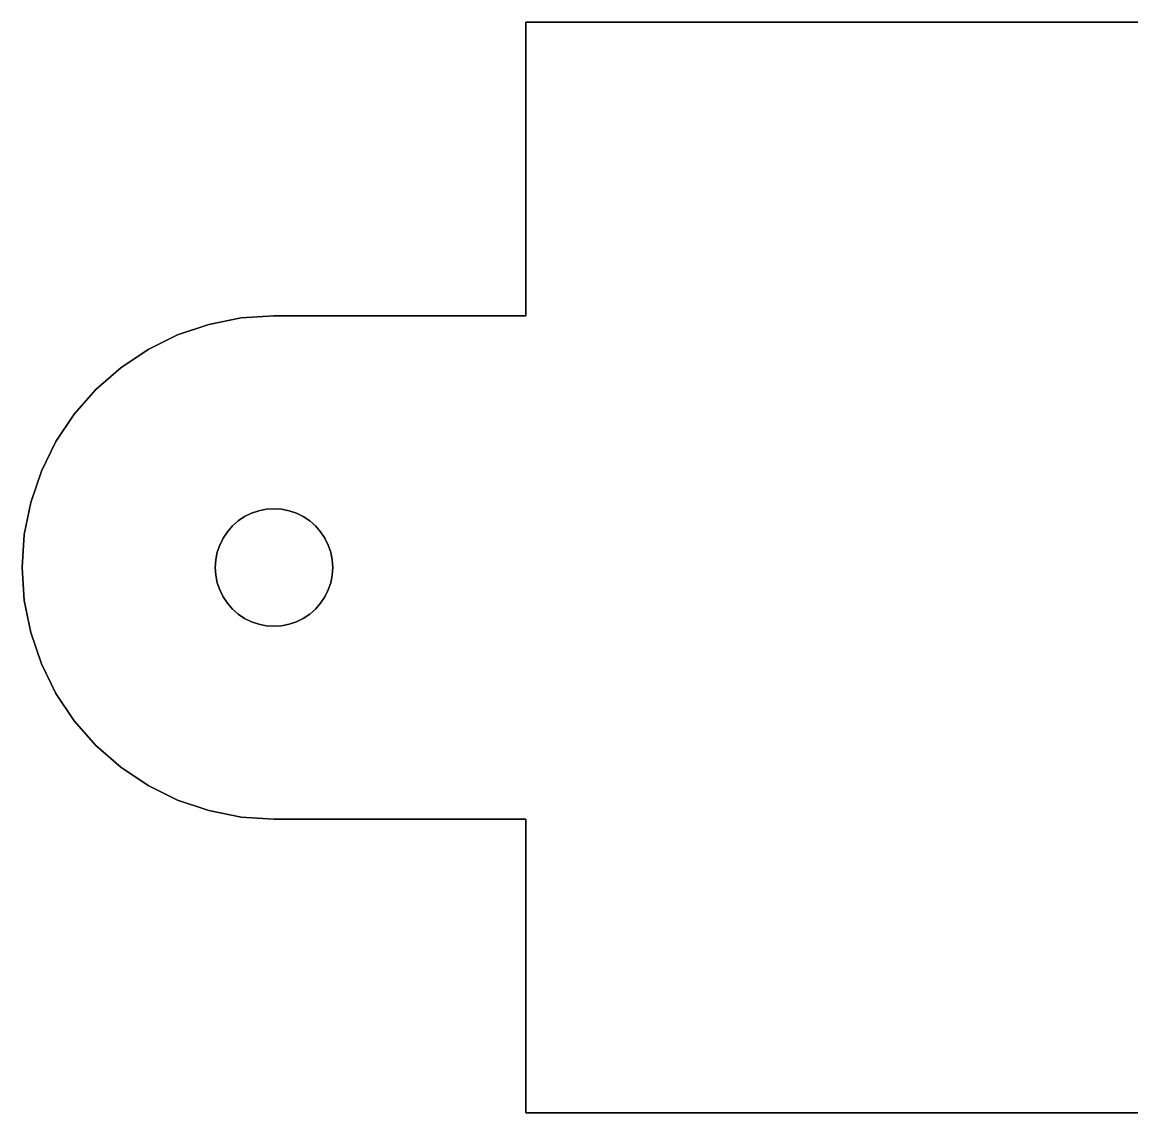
# Model space of a CAD drawing. Header units: millimetres. Extents: x -53 to 53, y 0 to 44.
# Drawn here: x -53 to -26.56, y 0 to 26 of the extents above; entities that cross this region are included whole.
import ezdxf

# ---------------------------------------------------------------- set-up
doc = ezdxf.new("R2010")
doc.units = ezdxf.units.MM
doc.layers.add('SOPORTE_DIPOLO', color=4, linetype='Continuous')

msp = doc.modelspace()

# ---------------------------------------------------------------- linework, layer by layer
at = {"layer": 'SOPORTE_DIPOLO'}
for points, invisible_edges in [([(-21.7, 24), (-41, 26), (-9, 26)], 13), ([(-41, 26), (-21.7, 24), (-41, 19)], 7), ([(-41, 19, 4), (-21.7, 24, 4), (-41, 26, 4)], 7), ([(-41, 26, 4), (-21.7, 24, 4), (-9, 26, 4)], 7), ([(-41, 19), (-41, 26, 4), (-41, 26)], 5), ([(-41, 26, 4), (-41, 19), (-41, 19, 4)], 5), ([(-9, 26), (-41, 26, 4), (-9, 26, 4)], 5), ([(-41, 26, 4), (-9, 26), (-41, 26)], 5), ([(-21.7, 17), (-41, 19), (-21.7, 24)], 7), ([(-21.7, 24, 4), (-41, 19, 4), (-21.7, 17, 4)], 7), ([(-48.553, 18.796), (-49.296, 18.543, 4), (-48.553, 18.796, 4)], 13), ([(-49.296, 18.543, 4), (-48.553, 18.796), (-49.296, 18.543)], 13), ([(-47.536, 14.293), (-49.296, 18.543), (-48.553, 18.796)], 13), ([(-49.296, 18.543, 4), (-47.536, 14.293, 4), (-48.553, 18.796, 4)], 7), ([(-47.362, 14.352), (-48.553, 18.796), (-47.783, 18.949)], 13), ([(-47.783, 18.949), (-48.553, 18.796, 4), (-47.783, 18.949, 4)], 13), ([(-48.553, 18.796, 4), (-47.783, 18.949), (-48.553, 18.796)], 13), ([(-48.553, 18.796, 4), (-47.362, 14.352, 4), (-47.783, 18.949, 4)], 7), ([(-48.553, 18.796), (-47.362, 14.352), (-47.536, 14.293)], 13), ([(-47.362, 14.352, 4), (-48.553, 18.796, 4), (-47.536, 14.293, 4)], 7), ([(-47.183, 14.388), (-47.783, 18.949), (-47, 19)], 13), ([(-47, 19), (-47.783, 18.949, 4), (-47, 19, 4)], 13), ([(-47.783, 18.949, 4), (-47, 19), (-47.783, 18.949)], 13), ([(-47.783, 18.949, 4), (-47.183, 14.388, 4), (-47, 19, 4)], 7), ([(-47.783, 18.949), (-47.183, 14.388), (-47.362, 14.352)], 13), ([(-47.183, 14.388, 4), (-47.783, 18.949, 4), (-47.362, 14.352, 4)], 7), ([(-47.183, 14.388), (-47, 19), (-47, 14.4)], 7), ([(-47, 19, 4), (-47.183, 14.388, 4), (-47, 14.4, 4)], 13), ([(-41, 19), (-47, 19, 4), (-41, 19, 4)], 5), ([(-47, 19, 4), (-41, 19), (-47, 19)], 13), ([(-47, 19), (-46.148, 14.111), (-46.3, 14.212)], 13), ([(-47, 19), (-46.3, 14.212), (-46.464, 14.293)], 13), ([(-47, 19), (-46.464, 14.293), (-46.638, 14.352)], 13), ([(-47, 19), (-46.638, 14.352), (-46.817, 14.388)], 13), ([(-47, 19), (-46.817, 14.388), (-47, 14.4)], 13), ([(-46.148, 14.111), (-47, 19), (-41, 19)], 13), ([(-47, 19, 4), (-46.148, 14.111, 4), (-41, 19, 4)], 7), ([(-46.148, 14.111, 4), (-47, 19, 4), (-46.3, 14.212, 4)], 7), ([(-46.3, 14.212, 4), (-47, 19, 4), (-46.464, 14.293, 4)], 7), ([(-46.464, 14.293, 4), (-47, 19, 4), (-46.638, 14.352, 4)], 7), ([(-46.638, 14.352, 4), (-47, 19, 4), (-46.817, 14.388, 4)], 7), ([(-47, 19, 4), (-47, 14.4, 4), (-46.817, 14.388, 4)], 13), ([(-46.148, 14.111), (-41, 19), (-46.01, 13.99)], 7), ([(-41, 19, 4), (-46.148, 14.111, 4), (-46.01, 13.99, 4)], 13), ([(-46.01, 13.99), (-41, 19), (-45.889, 13.852)], 7), ([(-41, 19, 4), (-46.01, 13.99, 4), (-45.889, 13.852, 4)], 13), ([(-45.889, 13.852), (-41, 19), (-45.788, 13.7)], 7), ([(-41, 19, 4), (-45.889, 13.852, 4), (-45.788, 13.7, 4)], 13), ([(-45.788, 13.7), (-41, 19), (-45.707, 13.536)], 7), ([(-41, 19, 4), (-45.788, 13.7, 4), (-45.707, 13.536, 4)], 13), ([(-45.707, 13.536), (-41, 19), (-45.648, 13.362)], 7), ([(-41, 19, 4), (-45.707, 13.536, 4), (-45.648, 13.362, 4)], 13), ([(-45.648, 13.362), (-41, 19), (-45.612, 13.183)], 7), ([(-41, 19, 4), (-45.648, 13.362, 4), (-45.612, 13.183, 4)], 13), ([(-45.612, 13.183), (-41, 19), (-45.6, 13)], 7), ([(-41, 19, 4), (-45.612, 13.183, 4), (-45.6, 13, 4)], 13), ([(-41, 7), (-45.6, 13), (-41, 19)], 15), ([(-41, 19, 4), (-45.6, 13, 4), (-41, 7, 4)], 15), ([(-41, 19), (-21.7, 17), (-41, 7)], 15), ([(-41, 7, 4), (-21.7, 17, 4), (-41, 19, 4)], 15), ([(-49.296, 18.543), (-50, 18.196, 4), (-49.296, 18.543, 4)], 13), ([(-50, 18.196, 4), (-49.296, 18.543), (-50, 18.196)], 13), ([(-47.7, 14.212), (-50, 18.196), (-49.296, 18.543)], 13), ([(-50, 18.196, 4), (-47.7, 14.212, 4), (-49.296, 18.543, 4)], 7), ([(-49.296, 18.543), (-47.536, 14.293), (-47.7, 14.212)], 13), ([(-47.536, 14.293, 4), (-49.296, 18.543, 4), (-47.7, 14.212, 4)], 7), ([(-47.852, 14.111), (-50.653, 17.76), (-50, 18.196)], 13), ([(-50, 18.196), (-50.653, 17.76, 4), (-50, 18.196, 4)], 13), ([(-50.653, 17.76, 4), (-50, 18.196), (-50.653, 17.76)], 13), ([(-50.653, 17.76, 4), (-47.852, 14.111, 4), (-50, 18.196, 4)], 7), ([(-50, 18.196), (-47.7, 14.212), (-47.852, 14.111)], 13), ([(-47.7, 14.212, 4), (-50, 18.196, 4), (-47.852, 14.111, 4)], 7), ([(-50.653, 17.76), (-51.243, 17.243, 4), (-50.653, 17.76, 4)], 13), ([(-51.243, 17.243, 4), (-50.653, 17.76), (-51.243, 17.243)], 13), ([(-47.99, 13.99), (-51.243, 17.243), (-50.653, 17.76)], 13), ([(-51.243, 17.243, 4), (-47.99, 13.99, 4), (-50.653, 17.76, 4)], 7), ([(-50.653, 17.76), (-47.852, 14.111), (-47.99, 13.99)], 13), ([(-47.852, 14.111, 4), (-50.653, 17.76, 4), (-47.99, 13.99, 4)], 7), ([(-51.76, 16.653), (-51.243, 17.243, 4), (-51.243, 17.243)], 7), ([(-51.243, 17.243, 4), (-51.76, 16.653), (-51.76, 16.653, 4)], 7), ([(-48.111, 13.852), (-51.76, 16.653), (-51.243, 17.243)], 13), ([(-51.76, 16.653, 4), (-48.111, 13.852, 4), (-51.243, 17.243, 4)], 7), ([(-51.243, 17.243), (-47.99, 13.99), (-48.111, 13.852)], 13), ([(-47.99, 13.99, 4), (-51.243, 17.243, 4), (-48.111, 13.852, 4)], 7), ([(-41, 7), (-21.7, 17), (-41, 0)], 7), ([(-41, 0), (-21.7, 17), (-8.118, 0)], 7), ([(-21.7, 17, 4), (-41, 7, 4), (-19, 0, 4)], 15), ([(-48.212, 13.7), (-52.196, 16), (-51.76, 16.653)], 13), ([(-52.196, 16), (-51.76, 16.653, 4), (-51.76, 16.653)], 7), ([(-51.76, 16.653, 4), (-52.196, 16), (-52.196, 16, 4)], 7), ([(-52.196, 16, 4), (-48.212, 13.7, 4), (-51.76, 16.653, 4)], 7), ([(-51.76, 16.653), (-48.111, 13.852), (-48.212, 13.7)], 13), ([(-48.111, 13.852, 4), (-51.76, 16.653, 4), (-48.212, 13.7, 4)], 7), ([(-52.543, 15.296), (-52.196, 16, 4), (-52.196, 16)], 7), ([(-52.196, 16, 4), (-52.543, 15.296), (-52.543, 15.296, 4)], 7), ([(-48.293, 13.536), (-52.543, 15.296), (-52.196, 16)], 13), ([(-52.543, 15.296, 4), (-48.293, 13.536, 4), (-52.196, 16, 4)], 7), ([(-52.196, 16), (-48.212, 13.7), (-48.293, 13.536)], 13), ([(-48.212, 13.7, 4), (-52.196, 16, 4), (-48.293, 13.536, 4)], 7), ([(-48.352, 13.362), (-52.796, 14.553), (-52.543, 15.296)], 13), ([(-52.796, 14.553), (-52.543, 15.296, 4), (-52.543, 15.296)], 7), ([(-52.543, 15.296, 4), (-52.796, 14.553), (-52.796, 14.553, 4)], 7), ([(-52.796, 14.553, 4), (-48.352, 13.362, 4), (-52.543, 15.296, 4)], 7), ([(-52.543, 15.296), (-48.293, 13.536), (-48.352, 13.362)], 13), ([(-48.293, 13.536, 4), (-52.543, 15.296, 4), (-48.352, 13.362, 4)], 7), ([(-52.949, 13.783), (-52.796, 14.553, 4), (-52.796, 14.553)], 7), ([(-52.796, 14.553, 4), (-52.949, 13.783), (-52.949, 13.783, 4)], 7), ([(-48.388, 13.183), (-52.949, 13.783), (-52.796, 14.553)], 13), ([(-52.949, 13.783, 4), (-48.388, 13.183, 4), (-52.796, 14.553, 4)], 7), ([(-52.796, 14.553), (-48.352, 13.362), (-48.388, 13.183)], 13), ([(-48.352, 13.362, 4), (-52.796, 14.553, 4), (-48.388, 13.183, 4)], 7), ([(-47.7, 14.212), (-47.536, 14.293, 4), (-47.7, 14.212, 4)], 13), ([(-47.536, 14.293, 4), (-47.7, 14.212), (-47.536, 14.293)], 13), ([(-47.536, 14.293), (-47.362, 14.352, 4), (-47.536, 14.293, 4)], 13), ([(-47.362, 14.352, 4), (-47.536, 14.293), (-47.362, 14.352)], 13), ([(-47.362, 14.352), (-47.183, 14.388, 4), (-47.362, 14.352, 4)], 13), ([(-47.183, 14.388, 4), (-47.362, 14.352), (-47.183, 14.388)], 13), ([(-47.183, 14.388), (-47, 14.4, 4), (-47.183, 14.388, 4)], 13), ([(-47, 14.4, 4), (-47.183, 14.388), (-47, 14.4)], 13), ([(-47, 14.4), (-46.817, 14.388, 4), (-47, 14.4, 4)], 13), ([(-46.817, 14.388, 4), (-47, 14.4), (-46.817, 14.388)], 13), ([(-46.817, 14.388), (-46.638, 14.352, 4), (-46.817, 14.388, 4)], 13), ([(-46.638, 14.352, 4), (-46.817, 14.388), (-46.638, 14.352)], 13), ([(-46.638, 14.352), (-46.464, 14.293, 4), (-46.638, 14.352, 4)], 13), ([(-46.464, 14.293, 4), (-46.638, 14.352), (-46.464, 14.293)], 13), ([(-46.464, 14.293), (-46.3, 14.212, 4), (-46.464, 14.293, 4)], 13), ([(-46.3, 14.212, 4), (-46.464, 14.293), (-46.3, 14.212)], 13), ([(-47.99, 13.99), (-47.852, 14.111, 4), (-47.99, 13.99, 4)], 13), ([(-47.852, 14.111, 4), (-47.99, 13.99), (-47.852, 14.111)], 13), ([(-47.852, 14.111), (-47.7, 14.212, 4), (-47.852, 14.111, 4)], 13), ([(-47.7, 14.212, 4), (-47.852, 14.111), (-47.7, 14.212)], 13), ([(-46.3, 14.212), (-46.148, 14.111, 4), (-46.3, 14.212, 4)], 13), ([(-46.148, 14.111, 4), (-46.3, 14.212), (-46.148, 14.111)], 13), ([(-46.148, 14.111), (-46.01, 13.99, 4), (-46.148, 14.111, 4)], 13), ([(-46.01, 13.99, 4), (-46.148, 14.111), (-46.01, 13.99)], 13), ([(-53, 13), (-52.949, 13.783, 4), (-52.949, 13.783)], 7), ([(-52.949, 13.783, 4), (-53, 13), (-53, 13, 4)], 7), ([(-48.4, 13), (-53, 13), (-52.949, 13.783)], 13), ([(-53, 13, 4), (-48.4, 13, 4), (-52.949, 13.783, 4)], 7), ([(-52.949, 13.783), (-48.388, 13.183), (-48.4, 13)], 13), ([(-48.388, 13.183, 4), (-52.949, 13.783, 4), (-48.4, 13, 4)], 7), ([(-48.212, 13.7, 4), (-48.111, 13.852), (-48.111, 13.852, 4)], 7), ([(-48.111, 13.852), (-48.212, 13.7, 4), (-48.212, 13.7)], 7), ([(-48.111, 13.852, 4), (-47.99, 13.99), (-47.99, 13.99, 4)], 7), ([(-47.99, 13.99), (-48.111, 13.852, 4), (-48.111, 13.852)], 7), ([(-45.889, 13.852), (-46.01, 13.99, 4), (-46.01, 13.99)], 7), ([(-46.01, 13.99, 4), (-45.889, 13.852), (-45.889, 13.852, 4)], 7), ([(-45.788, 13.7), (-45.889, 13.852, 4), (-45.889, 13.852)], 7), ([(-45.889, 13.852, 4), (-45.788, 13.7), (-45.788, 13.7, 4)], 7), ([(-48.352, 13.362, 4), (-48.293, 13.536), (-48.293, 13.536, 4)], 7), ([(-48.293, 13.536), (-48.352, 13.362, 4), (-48.352, 13.362)], 7), ([(-48.293, 13.536, 4), (-48.212, 13.7), (-48.212, 13.7, 4)], 7), ([(-48.212, 13.7), (-48.293, 13.536, 4), (-48.293, 13.536)], 7), ([(-45.707, 13.536), (-45.788, 13.7, 4), (-45.788, 13.7)], 7), ([(-45.788, 13.7, 4), (-45.707, 13.536), (-45.707, 13.536, 4)], 7), ([(-45.648, 13.362), (-45.707, 13.536, 4), (-45.707, 13.536)], 7), ([(-45.707, 13.536, 4), (-45.648, 13.362), (-45.648, 13.362, 4)], 7), ([(-48.388, 13.183, 4), (-48.352, 13.362), (-48.352, 13.362, 4)], 7), ([(-48.352, 13.362), (-48.388, 13.183, 4), (-48.388, 13.183)], 7), ([(-45.612, 13.183), (-45.648, 13.362, 4), (-45.648, 13.362)], 7), ([(-45.648, 13.362, 4), (-45.612, 13.183), (-45.612, 13.183, 4)], 7), ([(-52.949, 12.217), (-53, 13, 4), (-53, 13)], 7), ([(-53, 13, 4), (-52.949, 12.217), (-52.949, 12.217, 4)], 7), ([(-53, 13), (-48.4, 13), (-52.949, 12.217)], 7), ([(-48.4, 13, 4), (-53, 13, 4), (-52.949, 12.217, 4)], 13), ([(-48.388, 12.817), (-52.949, 12.217), (-48.4, 13)], 7), ([(-52.949, 12.217, 4), (-48.388, 12.817, 4), (-48.4, 13, 4)], 13), ([(-48.4, 13, 4), (-48.388, 13.183), (-48.388, 13.183, 4)], 7), ([(-48.388, 13.183), (-48.4, 13, 4), (-48.4, 13)], 7), ([(-48.388, 12.817, 4), (-48.4, 13), (-48.4, 13, 4)], 7), ([(-48.4, 13), (-48.388, 12.817, 4), (-48.388, 12.817)], 7), ([(-45.6, 13), (-45.612, 13.183, 4), (-45.612, 13.183)], 7), ([(-45.612, 13.183, 4), (-45.6, 13), (-45.6, 13, 4)], 7), ([(-41, 7), (-45.612, 12.817), (-45.6, 13)], 13), ([(-45.612, 12.817, 4), (-41, 7, 4), (-45.6, 13, 4)], 7), ([(-45.612, 12.817), (-45.6, 13, 4), (-45.6, 13)], 7), ([(-45.6, 13, 4), (-45.612, 12.817), (-45.612, 12.817, 4)], 7), ([(-52.949, 12.217), (-48.388, 12.817), (-52.796, 11.447)], 7), ([(-48.388, 12.817, 4), (-52.949, 12.217, 4), (-52.796, 11.447, 4)], 13), ([(-48.352, 12.638), (-52.796, 11.447), (-48.388, 12.817)], 7), ([(-52.796, 11.447, 4), (-48.352, 12.638, 4), (-48.388, 12.817, 4)], 13), ([(-48.352, 12.638, 4), (-48.388, 12.817), (-48.388, 12.817, 4)], 7), ([(-48.388, 12.817), (-48.352, 12.638, 4), (-48.352, 12.638)], 7), ([(-41, 7), (-45.648, 12.638), (-45.612, 12.817)], 13), ([(-45.648, 12.638, 4), (-41, 7, 4), (-45.612, 12.817, 4)], 7), ([(-45.648, 12.638), (-45.612, 12.817, 4), (-45.612, 12.817)], 7), ([(-45.612, 12.817, 4), (-45.648, 12.638), (-45.648, 12.638, 4)], 7), ([(-52.796, 11.447), (-48.352, 12.638), (-52.543, 10.704)], 7), ([(-48.352, 12.638, 4), (-52.796, 11.447, 4), (-52.543, 10.704, 4)], 13), ([(-48.293, 12.464), (-52.543, 10.704), (-48.352, 12.638)], 7), ([(-52.543, 10.704, 4), (-48.293, 12.464, 4), (-48.352, 12.638, 4)], 13), ([(-52.543, 10.704), (-48.293, 12.464), (-52.196, 10)], 7), ([(-48.293, 12.464, 4), (-52.543, 10.704, 4), (-52.196, 10, 4)], 13), ([(-48.212, 12.3), (-52.196, 10), (-48.293, 12.464)], 7), ([(-52.196, 10, 4), (-48.212, 12.3, 4), (-48.293, 12.464, 4)], 13), ([(-48.293, 12.464, 4), (-48.352, 12.638), (-48.352, 12.638, 4)], 7), ([(-48.352, 12.638), (-48.293, 12.464, 4), (-48.293, 12.464)], 7), ([(-48.212, 12.3, 4), (-48.293, 12.464), (-48.293, 12.464, 4)], 7), ([(-48.293, 12.464), (-48.212, 12.3, 4), (-48.212, 12.3)], 7), ([(-41, 7), (-45.788, 12.3), (-45.707, 12.464)], 13), ([(-45.788, 12.3, 4), (-41, 7, 4), (-45.707, 12.464, 4)], 7), ([(-45.788, 12.3), (-45.707, 12.464, 4), (-45.707, 12.464)], 7), ([(-45.707, 12.464, 4), (-45.788, 12.3), (-45.788, 12.3, 4)], 7), ([(-41, 7), (-45.707, 12.464), (-45.648, 12.638)], 13), ([(-45.707, 12.464, 4), (-41, 7, 4), (-45.648, 12.638, 4)], 7), ([(-45.707, 12.464), (-45.648, 12.638, 4), (-45.648, 12.638)], 7), ([(-45.648, 12.638, 4), (-45.707, 12.464), (-45.707, 12.464, 4)], 7), ([(-52.796, 11.447), (-52.949, 12.217, 4), (-52.949, 12.217)], 7), ([(-52.949, 12.217, 4), (-52.796, 11.447), (-52.796, 11.447, 4)], 7), ([(-52.196, 10), (-48.212, 12.3), (-51.76, 9.347)], 7), ([(-48.212, 12.3, 4), (-52.196, 10, 4), (-51.76, 9.347, 4)], 13), ([(-48.111, 12.148), (-51.76, 9.347), (-48.212, 12.3)], 7), ([(-51.76, 9.347, 4), (-48.111, 12.148, 4), (-48.212, 12.3, 4)], 13), ([(-48.111, 12.148, 4), (-48.212, 12.3), (-48.212, 12.3, 4)], 7), ([(-48.212, 12.3), (-48.111, 12.148, 4), (-48.111, 12.148)], 7), ([(-41, 7), (-45.889, 12.148), (-45.788, 12.3)], 13), ([(-45.889, 12.148, 4), (-41, 7, 4), (-45.788, 12.3, 4)], 7), ([(-45.889, 12.148), (-45.788, 12.3, 4), (-45.788, 12.3)], 7), ([(-45.788, 12.3, 4), (-45.889, 12.148), (-45.889, 12.148, 4)], 7), ([(-51.76, 9.347), (-48.111, 12.148), (-51.243, 8.757)], 7), ([(-48.111, 12.148, 4), (-51.76, 9.347, 4), (-51.243, 8.757, 4)], 13), ([(-47.99, 12.01), (-51.243, 8.757), (-48.111, 12.148)], 7), ([(-51.243, 8.757, 4), (-47.99, 12.01, 4), (-48.111, 12.148, 4)], 13), ([(-51.243, 8.757), (-47.99, 12.01), (-50.653, 8.24)], 7), ([(-47.99, 12.01, 4), (-51.243, 8.757, 4), (-50.653, 8.24, 4)], 13), ([(-47.852, 11.889), (-50.653, 8.24), (-47.99, 12.01)], 7), ([(-50.653, 8.24, 4), (-47.852, 11.889, 4), (-47.99, 12.01, 4)], 13), ([(-47.99, 12.01, 4), (-48.111, 12.148), (-48.111, 12.148, 4)], 7), ([(-48.111, 12.148), (-47.99, 12.01, 4), (-47.99, 12.01)], 7), ([(-47.852, 11.889), (-47.99, 12.01, 4), (-47.852, 11.889, 4)], 13), ([(-47.99, 12.01, 4), (-47.852, 11.889), (-47.99, 12.01)], 13), ([(-41, 7), (-46.148, 11.889), (-46.01, 12.01)], 13), ([(-46.148, 11.889, 4), (-41, 7, 4), (-46.01, 12.01, 4)], 7), ([(-46.01, 12.01), (-46.148, 11.889, 4), (-46.01, 12.01, 4)], 13), ([(-46.148, 11.889, 4), (-46.01, 12.01), (-46.148, 11.889)], 13), ([(-41, 7), (-46.01, 12.01), (-45.889, 12.148)], 13), ([(-46.01, 12.01, 4), (-41, 7, 4), (-45.889, 12.148, 4)], 7), ([(-46.01, 12.01), (-45.889, 12.148, 4), (-45.889, 12.148)], 7), ([(-45.889, 12.148, 4), (-46.01, 12.01), (-46.01, 12.01, 4)], 7), ([(-50.653, 8.24), (-47.852, 11.889), (-50, 7.804)], 7), ([(-47.852, 11.889, 4), (-50.653, 8.24, 4), (-50, 7.804, 4)], 13), ([(-47.7, 11.788), (-50, 7.804), (-47.852, 11.889)], 7), ([(-50, 7.804, 4), (-47.7, 11.788, 4), (-47.852, 11.889, 4)], 13), ([(-50, 7.804), (-47.7, 11.788), (-49.296, 7.457)], 7), ([(-47.7, 11.788, 4), (-50, 7.804, 4), (-49.296, 7.457, 4)], 13), ([(-47.536, 11.707), (-49.296, 7.457), (-47.7, 11.788)], 7), ([(-49.296, 7.457, 4), (-47.536, 11.707, 4), (-47.7, 11.788, 4)], 13), ([(-49.296, 7.457), (-47.536, 11.707), (-48.553, 7.204)], 7), ([(-47.536, 11.707, 4), (-49.296, 7.457, 4), (-48.553, 7.204, 4)], 13), ([(-47.362, 11.648), (-48.553, 7.204), (-47.536, 11.707)], 7), ([(-48.553, 7.204, 4), (-47.362, 11.648, 4), (-47.536, 11.707, 4)], 13), ([(-48.553, 7.204), (-47.362, 11.648), (-47.783, 7.051)], 7), ([(-47.362, 11.648, 4), (-48.553, 7.204, 4), (-47.783, 7.051, 4)], 13), ([(-47.7, 11.788), (-47.852, 11.889, 4), (-47.7, 11.788, 4)], 13), ([(-47.852, 11.889, 4), (-47.7, 11.788), (-47.852, 11.889)], 13), ([(-47.183, 11.612), (-47.783, 7.051), (-47.362, 11.648)], 7), ([(-47.783, 7.051, 4), (-47.183, 11.612, 4), (-47.362, 11.648, 4)], 13), ([(-47.536, 11.707), (-47.7, 11.788, 4), (-47.536, 11.707, 4)], 13), ([(-47.7, 11.788, 4), (-47.536, 11.707), (-47.7, 11.788)], 13), ([(-47.362, 11.648), (-47.536, 11.707, 4), (-47.362, 11.648, 4)], 13), ([(-47.536, 11.707, 4), (-47.362, 11.648), (-47.536, 11.707)], 13), ([(-47.183, 11.612), (-47.362, 11.648, 4), (-47.183, 11.612, 4)], 13), ([(-47.362, 11.648, 4), (-47.183, 11.612), (-47.362, 11.648)], 13), ([(-47, 7), (-46.148, 11.889), (-41, 7)], 7), ([(-46.148, 11.889), (-47, 7), (-46.3, 11.788)], 7), ([(-47, 7, 4), (-46.148, 11.889, 4), (-46.3, 11.788, 4)], 13), ([(-46.148, 11.889, 4), (-47, 7, 4), (-41, 7, 4)], 13), ([(-46.3, 11.788), (-47, 7), (-46.464, 11.707)], 7), ([(-47, 7, 4), (-46.3, 11.788, 4), (-46.464, 11.707, 4)], 13), ([(-46.464, 11.707), (-47, 7), (-46.638, 11.648)], 7), ([(-47, 7, 4), (-46.464, 11.707, 4), (-46.638, 11.648, 4)], 13), ([(-46.638, 11.648), (-47, 7), (-46.817, 11.612)], 7), ([(-47, 7, 4), (-46.638, 11.648, 4), (-46.817, 11.612, 4)], 13), ([(-46.638, 11.648), (-46.817, 11.612, 4), (-46.638, 11.648, 4)], 13), ([(-46.817, 11.612, 4), (-46.638, 11.648), (-46.817, 11.612)], 13), ([(-46.464, 11.707), (-46.638, 11.648, 4), (-46.464, 11.707, 4)], 13), ([(-46.638, 11.648, 4), (-46.464, 11.707), (-46.638, 11.648)], 13), ([(-46.3, 11.788), (-46.464, 11.707, 4), (-46.3, 11.788, 4)], 13), ([(-46.464, 11.707, 4), (-46.3, 11.788), (-46.464, 11.707)], 13), ([(-46.148, 11.889), (-46.3, 11.788, 4), (-46.148, 11.889, 4)], 13), ([(-46.3, 11.788, 4), (-46.148, 11.889), (-46.3, 11.788)], 13), ([(-52.543, 10.704), (-52.796, 11.447, 4), (-52.796, 11.447)], 7), ([(-52.796, 11.447, 4), (-52.543, 10.704), (-52.543, 10.704, 4)], 7), ([(-47.783, 7.051), (-47.183, 11.612), (-47, 7)], 7), ([(-47.183, 11.612, 4), (-47.783, 7.051, 4), (-47, 7, 4)], 13), ([(-47, 7), (-47.183, 11.612), (-47, 11.6)], 13), ([(-47.183, 11.612, 4), (-47, 7, 4), (-47, 11.6, 4)], 7), ([(-47, 11.6), (-47.183, 11.612, 4), (-47, 11.6, 4)], 13), ([(-47.183, 11.612, 4), (-47, 11.6), (-47.183, 11.612)], 13), ([(-47, 7), (-47, 11.6), (-46.817, 11.612)], 13), ([(-47, 7, 4), (-46.817, 11.612, 4), (-47, 11.6, 4)], 13), ([(-46.817, 11.612), (-47, 11.6, 4), (-46.817, 11.612, 4)], 13), ([(-47, 11.6, 4), (-46.817, 11.612), (-47, 11.6)], 13), ([(-52.196, 10), (-52.543, 10.704, 4), (-52.543, 10.704)], 7), ([(-52.543, 10.704, 4), (-52.196, 10), (-52.196, 10, 4)], 7), ([(-51.76, 9.347), (-52.196, 10, 4), (-52.196, 10)], 7), ([(-52.196, 10, 4), (-51.76, 9.347), (-51.76, 9.347, 4)], 7), ([(-51.243, 8.757), (-51.76, 9.347, 4), (-51.76, 9.347)], 7), ([(-51.76, 9.347, 4), (-51.243, 8.757), (-51.243, 8.757, 4)], 7), ([(-51.243, 8.757), (-50.653, 8.24, 4), (-51.243, 8.757, 4)], 13), ([(-50.653, 8.24, 4), (-51.243, 8.757), (-50.653, 8.24)], 13), ([(-50.653, 8.24), (-50, 7.804, 4), (-50.653, 8.24, 4)], 13), ([(-50, 7.804, 4), (-50.653, 8.24), (-50, 7.804)], 13), ([(-50, 7.804), (-49.296, 7.457, 4), (-50, 7.804, 4)], 13), ([(-49.296, 7.457, 4), (-50, 7.804), (-49.296, 7.457)], 13), ([(-49.296, 7.457), (-48.553, 7.204, 4), (-49.296, 7.457, 4)], 13), ([(-48.553, 7.204, 4), (-49.296, 7.457), (-48.553, 7.204)], 13), ([(-48.553, 7.204), (-47.783, 7.051, 4), (-48.553, 7.204, 4)], 13), ([(-47.783, 7.051, 4), (-48.553, 7.204), (-47.783, 7.051)], 13), ([(-47.783, 7.051), (-47, 7, 4), (-47.783, 7.051, 4)], 13), ([(-47, 7, 4), (-47.783, 7.051), (-47, 7)], 13), ([(-47, 7), (-41, 7, 4), (-47, 7, 4)], 13), ([(-41, 7, 4), (-47, 7), (-41, 7)], 5), ([(-19, 0, 4), (-41, 7, 4), (-41, 0, 4)], 5), ([(-41, 0), (-41, 7, 4), (-41, 7)], 5), ([(-41, 7, 4), (-41, 0), (-41, 0, 4)], 5), ([(-41, 0, 4), (-41, 0), (-19, 0, 4)], 6), ([(-8.118, 0), (-19, 0, 4), (-41, 0)], 7)]:
    msp.add_3dface(points, dxfattribs=dict(at, invisible_edges=invisible_edges))

doc.saveas('drawing.dxf')
